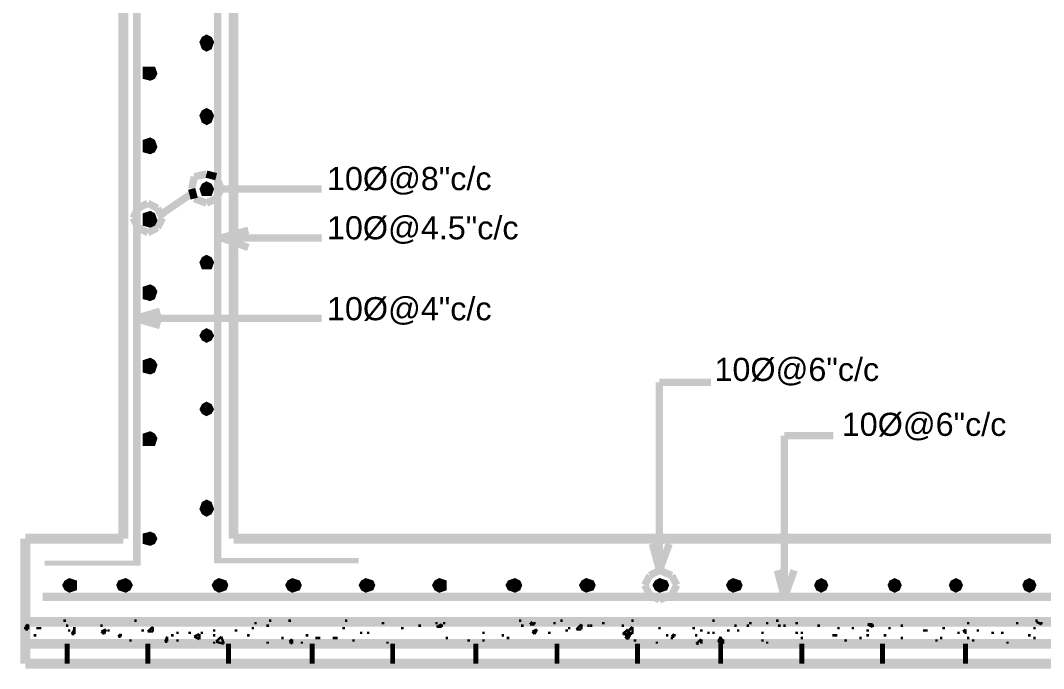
# Model space of a CAD drawing. Header units: millimetres. Extents: x 5 to 350, y 3 to 213.
# Drawn here: x 82.8 to 118.18, y 26.41 to 48.83 of the extents above; entities that cross this region are included whole.
import ezdxf

# ---------------------------------------------------------------- set-up
doc = ezdxf.new("R2010")
doc.units = ezdxf.units.MM
for name, color, linetype in [('H', 251, 'Continuous'), ('P', 255, 'Continuous'), ('T', 255, 'Continuous')]:
    doc.layers.add(name, color=color, linetype=linetype)
doc.styles.get("Standard").update_dxf_attribs({"font": 'arial.ttf'})

msp = doc.modelspace()

# ---------------------------------------------------------------- hatches: boundary and pattern name
at = {"layer": 'H', "linetype": 'Continuous'}
for points in [[(86.96, 29.968), (86.695, 30.145), (86.695, 65.528), (86.96, 29.968)], [(86.96, 29.968), (86.695, 65.528), (86.96, 65.282), (86.96, 29.968)], [(89.5, 30.057), (89.5, 65.44), (89.747, 30.233), (89.5, 30.057)], [(89.747, 30.233), (89.5, 65.44), (89.747, 65.44), (89.747, 30.233)], [(88.988, 48.084), (89.076, 48.26), (89.235, 48.084), (88.988, 48.084)], [(89.235, 48.084), (89.076, 48.26), (89.235, 48.348), (89.235, 48.084)], [(89.235, 48.084), (89.235, 48.348), (89.412, 48.26), (89.235, 48.084)], [(89.235, 48.084), (89.412, 48.26), (89.5, 48.084), (89.235, 48.084)], [(89.076, 47.837), (88.988, 48.084), (89.235, 48.084), (89.076, 47.837)], [(89.235, 47.748), (89.076, 47.837), (89.235, 48.084), (89.235, 47.748)], [(89.235, 47.748), (89.235, 48.084), (89.412, 47.837), (89.235, 47.748)], [(89.412, 47.837), (89.235, 48.084), (89.5, 48.084), (89.412, 47.837)], [(87.295, 46.99), (87.03, 47.237), (87.295, 47.237), (87.295, 46.99)], [(87.03, 46.99), (87.03, 47.237), (87.295, 46.99), (87.03, 46.99)], [(87.295, 46.99), (87.454, 47.237), (87.542, 46.99), (87.295, 46.99)], [(87.295, 46.99), (87.295, 47.237), (87.454, 47.237), (87.295, 46.99)], [(87.03, 46.814), (87.03, 46.99), (87.295, 46.99), (87.03, 46.814)], [(87.295, 46.743), (87.03, 46.814), (87.295, 46.99), (87.295, 46.743)], [(87.295, 46.743), (87.295, 46.99), (87.454, 46.814), (87.295, 46.743)], [(87.454, 46.814), (87.295, 46.99), (87.542, 46.99), (87.454, 46.814)], [(88.988, 45.544), (89.076, 45.72), (89.235, 45.544), (88.988, 45.544)], [(89.235, 45.544), (89.076, 45.72), (89.235, 45.808), (89.235, 45.544)], [(89.235, 45.544), (89.235, 45.808), (89.412, 45.72), (89.235, 45.544)], [(89.235, 45.544), (89.412, 45.72), (89.5, 45.544), (89.235, 45.544)], [(89.076, 45.297), (88.988, 45.544), (89.235, 45.544), (89.076, 45.297)], [(89.235, 45.208), (89.076, 45.297), (89.235, 45.544), (89.235, 45.208)], [(89.235, 45.208), (89.235, 45.544), (89.412, 45.297), (89.235, 45.208)], [(89.412, 45.297), (89.235, 45.544), (89.5, 45.544), (89.412, 45.297)], [(87.295, 44.45), (87.03, 44.697), (87.295, 44.785), (87.295, 44.45)], [(87.03, 44.45), (87.03, 44.697), (87.295, 44.45), (87.03, 44.45)], [(87.295, 44.45), (87.295, 44.785), (87.454, 44.697), (87.295, 44.45)], [(87.295, 44.45), (87.454, 44.697), (87.542, 44.45), (87.295, 44.45)], [(87.03, 44.274), (87.03, 44.45), (87.295, 44.45), (87.03, 44.274)], [(87.295, 44.203), (87.03, 44.274), (87.295, 44.45), (87.295, 44.203)], [(87.295, 44.203), (87.295, 44.45), (87.454, 44.274), (87.295, 44.203)], [(87.454, 44.274), (87.295, 44.45), (87.542, 44.45), (87.454, 44.274)], [(88.988, 43.004), (89.076, 43.18), (89.235, 43.004), (88.988, 43.004)], [(89.235, 43.004), (89.076, 43.18), (89.235, 43.268), (89.235, 43.004)], [(89.235, 43.004), (89.235, 43.268), (89.412, 43.18), (89.235, 43.004)], [(89.235, 43.004), (89.412, 43.18), (89.5, 43.004), (89.235, 43.004)], [(89.076, 42.757), (88.988, 43.004), (89.235, 43.004), (89.076, 42.757)], [(89.076, 42.757), (89.235, 43.004), (89.235, 42.757), (89.076, 42.757)], [(89.235, 42.757), (89.235, 43.004), (89.412, 42.757), (89.235, 42.757)], [(89.412, 42.757), (89.235, 43.004), (89.5, 43.004), (89.412, 42.757)], [(87.295, 41.91), (87.03, 42.157), (87.295, 42.245), (87.295, 41.91)], [(87.03, 41.91), (87.03, 42.157), (87.295, 41.91), (87.03, 41.91)], [(87.295, 41.91), (87.295, 42.245), (87.454, 42.157), (87.295, 41.91)], [(87.295, 41.91), (87.454, 42.157), (87.542, 41.91), (87.295, 41.91)], [(87.03, 41.734), (87.03, 41.91), (87.295, 41.91), (87.03, 41.734)], [(87.295, 41.663), (87.03, 41.734), (87.295, 41.91), (87.295, 41.663)], [(87.295, 41.663), (87.295, 41.91), (87.454, 41.734), (87.295, 41.663)], [(87.454, 41.734), (87.295, 41.91), (87.542, 41.91), (87.454, 41.734)], [(89.235, 40.464), (89.076, 40.64), (89.235, 40.728), (89.235, 40.464)], [(89.235, 40.464), (89.235, 40.728), (89.412, 40.64), (89.235, 40.464)], [(88.988, 40.464), (89.076, 40.64), (89.235, 40.464), (88.988, 40.464)], [(89.076, 40.217), (88.988, 40.464), (89.235, 40.464), (89.076, 40.217)], [(89.076, 40.217), (89.235, 40.464), (89.235, 40.217), (89.076, 40.217)], [(89.235, 40.464), (89.412, 40.64), (89.5, 40.464), (89.235, 40.464)], [(89.235, 40.217), (89.235, 40.464), (89.412, 40.217), (89.235, 40.217)], [(89.412, 40.217), (89.235, 40.464), (89.5, 40.464), (89.412, 40.217)], [(87.295, 39.458), (87.03, 39.617), (87.295, 39.705), (87.295, 39.458)], [(87.295, 39.458), (87.295, 39.705), (87.454, 39.617), (87.295, 39.458)], [(87.03, 39.458), (87.03, 39.617), (87.295, 39.458), (87.03, 39.458)], [(87.03, 39.194), (87.03, 39.458), (87.295, 39.458), (87.03, 39.194)], [(87.295, 39.123), (87.03, 39.194), (87.295, 39.458), (87.295, 39.123)], [(87.295, 39.458), (87.454, 39.617), (87.542, 39.458), (87.295, 39.458)], [(87.295, 39.123), (87.295, 39.458), (87.454, 39.194), (87.295, 39.123)], [(87.454, 39.194), (87.295, 39.458), (87.542, 39.458), (87.454, 39.194)], [(88.988, 37.924), (89.076, 38.1), (89.235, 37.924), (88.988, 37.924)], [(89.076, 37.765), (88.988, 37.924), (89.235, 37.924), (89.076, 37.765)], [(89.235, 37.924), (89.076, 38.1), (89.235, 38.188), (89.235, 37.924)], [(89.235, 37.677), (89.076, 37.765), (89.235, 37.924), (89.235, 37.677)], [(89.235, 37.924), (89.235, 38.188), (89.412, 38.1), (89.235, 37.924)], [(89.235, 37.924), (89.412, 38.1), (89.5, 37.924), (89.235, 37.924)], [(89.235, 37.677), (89.235, 37.924), (89.412, 37.765), (89.235, 37.677)], [(89.412, 37.765), (89.235, 37.924), (89.5, 37.924), (89.412, 37.765)], [(87.295, 36.918), (87.03, 37.077), (87.295, 37.165), (87.295, 36.918)], [(87.295, 36.918), (87.295, 37.165), (87.454, 37.077), (87.295, 36.918)], [(87.03, 36.918), (87.03, 37.077), (87.295, 36.918), (87.03, 36.918)], [(87.03, 36.654), (87.03, 36.918), (87.295, 36.918), (87.03, 36.654)], [(87.295, 36.583), (87.03, 36.654), (87.295, 36.918), (87.295, 36.583)], [(87.295, 36.918), (87.454, 37.077), (87.542, 36.918), (87.295, 36.918)], [(87.295, 36.583), (87.295, 36.918), (87.454, 36.654), (87.295, 36.583)], [(87.454, 36.654), (87.295, 36.918), (87.542, 36.918), (87.454, 36.654)], [(88.988, 35.384), (89.076, 35.56), (89.235, 35.384), (88.988, 35.384)], [(89.076, 35.225), (88.988, 35.384), (89.235, 35.384), (89.076, 35.225)], [(89.235, 35.384), (89.076, 35.56), (89.235, 35.648), (89.235, 35.384)], [(89.235, 35.137), (89.076, 35.225), (89.235, 35.384), (89.235, 35.137)], [(89.235, 35.384), (89.235, 35.648), (89.412, 35.56), (89.235, 35.384)], [(89.235, 35.384), (89.412, 35.56), (89.5, 35.384), (89.235, 35.384)], [(89.235, 35.137), (89.235, 35.384), (89.412, 35.225), (89.235, 35.137)], [(89.412, 35.225), (89.235, 35.384), (89.5, 35.384), (89.412, 35.225)], [(87.295, 34.378), (87.03, 34.537), (87.295, 34.625), (87.295, 34.378)], [(87.03, 34.378), (87.03, 34.537), (87.295, 34.378), (87.03, 34.378)], [(87.03, 34.114), (87.03, 34.378), (87.295, 34.378), (87.03, 34.114)], [(87.03, 34.114), (87.295, 34.378), (87.295, 34.114), (87.03, 34.114)], [(87.295, 34.378), (87.295, 34.625), (87.454, 34.537), (87.295, 34.378)], [(87.295, 34.378), (87.454, 34.537), (87.542, 34.378), (87.295, 34.378)], [(87.295, 34.114), (87.295, 34.378), (87.454, 34.114), (87.295, 34.114)], [(87.454, 34.114), (87.295, 34.378), (87.542, 34.378), (87.454, 34.114)], [(89.235, 31.926), (89.076, 32.173), (89.235, 32.262), (89.235, 31.926)], [(89.235, 31.926), (89.235, 32.262), (89.412, 32.173), (89.235, 31.926)], [(88.988, 31.926), (89.076, 32.173), (89.235, 31.926), (88.988, 31.926)], [(89.076, 31.75), (88.988, 31.926), (89.235, 31.926), (89.076, 31.75)], [(89.235, 31.662), (89.076, 31.75), (89.235, 31.926), (89.235, 31.662)], [(89.235, 31.926), (89.412, 32.173), (89.5, 31.926), (89.235, 31.926)], [(89.235, 31.662), (89.235, 31.926), (89.412, 31.75), (89.235, 31.662)], [(89.412, 31.75), (89.235, 31.926), (89.5, 31.926), (89.412, 31.75)], [(87.295, 30.903), (87.03, 31.08), (87.295, 31.15), (87.295, 30.903)], [(87.295, 30.903), (87.295, 31.15), (87.454, 31.08), (87.295, 30.903)], [(87.03, 30.903), (87.03, 31.08), (87.295, 30.903), (87.03, 30.903)], [(87.03, 30.727), (87.03, 30.903), (87.295, 30.903), (87.03, 30.727)], [(87.295, 30.656), (87.03, 30.727), (87.295, 30.903), (87.295, 30.656)], [(87.295, 30.903), (87.454, 31.08), (87.542, 30.903), (87.295, 30.903)], [(87.295, 30.656), (87.295, 30.903), (87.454, 30.727), (87.295, 30.656)], [(87.454, 30.727), (87.295, 30.903), (87.542, 30.903), (87.454, 30.727)], [(83.644, 29.968), (83.644, 30.145), (86.695, 30.145), (83.644, 29.968)], [(83.644, 29.968), (86.695, 30.145), (86.96, 29.968), (83.644, 29.968)], [(89.5, 30.057), (94.492, 30.233), (94.492, 30.057), (89.5, 30.057)], [(89.5, 30.057), (89.747, 30.233), (94.492, 30.233), (89.5, 30.057)], [(84.243, 29.298), (84.332, 29.457), (84.49, 29.298), (84.243, 29.298)], [(84.49, 29.298), (84.332, 29.457), (84.49, 29.545), (84.49, 29.298)], [(84.49, 29.298), (84.49, 29.545), (84.755, 29.457), (84.49, 29.298)], [(84.49, 29.298), (84.755, 29.457), (84.755, 29.298), (84.49, 29.298)], [(86.113, 29.298), (86.184, 29.457), (86.448, 29.298), (86.113, 29.298)], [(86.448, 29.298), (86.184, 29.457), (86.448, 29.545), (86.448, 29.298)], [(86.448, 29.298), (86.448, 29.545), (86.607, 29.457), (86.448, 29.298)], [(86.448, 29.298), (86.607, 29.457), (86.695, 29.298), (86.448, 29.298)], [(89.412, 29.298), (89.5, 29.457), (89.658, 29.298), (89.412, 29.298)], [(89.658, 29.298), (89.5, 29.457), (89.658, 29.545), (89.658, 29.298)], [(89.658, 29.298), (89.658, 29.545), (89.923, 29.457), (89.658, 29.298)], [(89.658, 29.298), (89.923, 29.457), (89.994, 29.298), (89.658, 29.298)], [(91.952, 29.298), (92.04, 29.457), (92.198, 29.298), (91.952, 29.298)], [(92.198, 29.298), (92.04, 29.457), (92.198, 29.545), (92.198, 29.298)], [(92.198, 29.298), (92.198, 29.545), (92.463, 29.457), (92.198, 29.298)], [(92.198, 29.298), (92.463, 29.457), (92.534, 29.298), (92.198, 29.298)], [(94.492, 29.298), (94.58, 29.457), (94.738, 29.298), (94.492, 29.298)], [(94.738, 29.298), (94.58, 29.457), (94.738, 29.545), (94.738, 29.298)], [(94.738, 29.298), (94.738, 29.545), (95.003, 29.457), (94.738, 29.298)], [(94.738, 29.298), (95.003, 29.457), (95.074, 29.298), (94.738, 29.298)], [(97.032, 29.298), (97.12, 29.457), (97.278, 29.298), (97.032, 29.298)], [(97.278, 29.298), (97.12, 29.457), (97.278, 29.545), (97.278, 29.298)], [(97.278, 29.298), (97.278, 29.545), (97.543, 29.457), (97.278, 29.298)], [(97.278, 29.298), (97.543, 29.457), (97.543, 29.298), (97.278, 29.298)], [(99.572, 29.298), (99.66, 29.457), (99.907, 29.298), (99.572, 29.298)], [(99.907, 29.298), (99.66, 29.457), (99.907, 29.545), (99.907, 29.298)], [(99.907, 29.298), (99.907, 29.545), (100.083, 29.457), (99.907, 29.298)], [(99.907, 29.298), (100.083, 29.457), (100.154, 29.298), (99.907, 29.298)], [(102.112, 29.298), (102.2, 29.457), (102.358, 29.298), (102.112, 29.298)], [(102.358, 29.298), (102.2, 29.457), (102.358, 29.545), (102.358, 29.298)], [(102.358, 29.298), (102.358, 29.545), (102.623, 29.457), (102.358, 29.298)], [(102.358, 29.298), (102.623, 29.457), (102.694, 29.298), (102.358, 29.298)], [(104.652, 29.298), (104.74, 29.457), (104.898, 29.298), (104.652, 29.298)], [(104.898, 29.298), (104.74, 29.457), (104.898, 29.545), (104.898, 29.298)], [(104.898, 29.298), (104.898, 29.545), (105.163, 29.457), (104.898, 29.298)], [(104.898, 29.298), (105.163, 29.457), (105.234, 29.298), (104.898, 29.298)], [(107.192, 29.298), (107.28, 29.457), (107.438, 29.298), (107.192, 29.298)], [(107.438, 29.298), (107.28, 29.457), (107.438, 29.545), (107.438, 29.298)], [(107.438, 29.298), (107.438, 29.545), (107.703, 29.457), (107.438, 29.298)], [(107.438, 29.298), (107.703, 29.457), (107.774, 29.298), (107.438, 29.298)], [(110.243, 29.298), (110.314, 29.457), (110.49, 29.298), (110.243, 29.298)], [(110.49, 29.298), (110.314, 29.457), (110.49, 29.545), (110.49, 29.298)], [(110.49, 29.298), (110.49, 29.545), (110.666, 29.457), (110.49, 29.298)], [(110.49, 29.298), (110.666, 29.457), (110.737, 29.298), (110.49, 29.298)], [(112.783, 29.298), (112.854, 29.457), (113.03, 29.298), (112.783, 29.298)], [(113.03, 29.298), (112.854, 29.457), (113.03, 29.545), (113.03, 29.298)], [(113.03, 29.298), (113.03, 29.545), (113.206, 29.457), (113.03, 29.298)], [(113.03, 29.298), (113.206, 29.457), (113.277, 29.298), (113.03, 29.298)], [(114.9, 29.298), (114.97, 29.457), (115.147, 29.298), (114.9, 29.298)], [(115.147, 29.298), (114.97, 29.457), (115.147, 29.545), (115.147, 29.298)], [(115.147, 29.298), (115.147, 29.545), (115.323, 29.457), (115.147, 29.298)], [(115.147, 29.298), (115.323, 29.457), (115.394, 29.298), (115.147, 29.298)], [(117.44, 29.298), (117.51, 29.457), (117.687, 29.298), (117.44, 29.298)], [(117.687, 29.298), (117.51, 29.457), (117.687, 29.545), (117.687, 29.298)], [(117.687, 29.298), (117.687, 29.545), (117.863, 29.457), (117.687, 29.298)], [(117.687, 29.298), (117.863, 29.457), (117.934, 29.298), (117.687, 29.298)], [(83.573, 28.787), (143.933, 29.034), (143.933, 28.787), (83.573, 28.787)], [(83.573, 28.787), (83.573, 29.034), (143.933, 29.034), (83.573, 28.787)], [(84.332, 29.122), (84.243, 29.298), (84.49, 29.298), (84.332, 29.122)], [(84.49, 29.034), (84.332, 29.122), (84.49, 29.298), (84.49, 29.034)], [(84.49, 29.034), (84.49, 29.298), (84.755, 29.122), (84.49, 29.034)], [(84.755, 29.122), (84.49, 29.298), (84.755, 29.298), (84.755, 29.122)], [(86.184, 29.122), (86.113, 29.298), (86.448, 29.298), (86.184, 29.122)], [(86.448, 29.034), (86.184, 29.122), (86.448, 29.298), (86.448, 29.034)], [(86.448, 29.034), (86.448, 29.298), (86.607, 29.122), (86.448, 29.034)], [(86.607, 29.122), (86.448, 29.298), (86.695, 29.298), (86.607, 29.122)], [(89.5, 29.122), (89.412, 29.298), (89.658, 29.298), (89.5, 29.122)], [(89.658, 29.034), (89.5, 29.122), (89.658, 29.298), (89.658, 29.034)], [(89.658, 29.034), (89.658, 29.298), (89.923, 29.122), (89.658, 29.034)], [(89.923, 29.122), (89.658, 29.298), (89.994, 29.298), (89.923, 29.122)], [(92.04, 29.122), (91.952, 29.298), (92.198, 29.298), (92.04, 29.122)], [(92.198, 29.034), (92.04, 29.122), (92.198, 29.298), (92.198, 29.034)], [(92.198, 29.034), (92.198, 29.298), (92.463, 29.122), (92.198, 29.034)], [(92.463, 29.122), (92.198, 29.298), (92.534, 29.298), (92.463, 29.122)], [(94.58, 29.122), (94.492, 29.298), (94.738, 29.298), (94.58, 29.122)], [(94.738, 29.034), (94.58, 29.122), (94.738, 29.298), (94.738, 29.034)], [(94.738, 29.034), (94.738, 29.298), (95.003, 29.122), (94.738, 29.034)], [(95.003, 29.122), (94.738, 29.298), (95.074, 29.298), (95.003, 29.122)], [(97.12, 29.122), (97.032, 29.298), (97.278, 29.298), (97.12, 29.122)], [(97.278, 29.034), (97.12, 29.122), (97.278, 29.298), (97.278, 29.034)], [(97.278, 29.034), (97.278, 29.298), (97.543, 29.122), (97.278, 29.034)], [(97.543, 29.122), (97.278, 29.298), (97.543, 29.298), (97.543, 29.122)], [(99.66, 29.122), (99.572, 29.298), (99.907, 29.298), (99.66, 29.122)], [(99.907, 29.034), (99.66, 29.122), (99.907, 29.298), (99.907, 29.034)], [(99.907, 29.034), (99.907, 29.298), (100.083, 29.122), (99.907, 29.034)], [(100.083, 29.122), (99.907, 29.298), (100.154, 29.298), (100.083, 29.122)], [(102.2, 29.122), (102.112, 29.298), (102.358, 29.298), (102.2, 29.122)], [(102.358, 29.034), (102.2, 29.122), (102.358, 29.298), (102.358, 29.034)], [(102.358, 29.034), (102.358, 29.298), (102.623, 29.122), (102.358, 29.034)], [(102.623, 29.122), (102.358, 29.298), (102.694, 29.298), (102.623, 29.122)], [(104.74, 29.122), (104.652, 29.298), (104.898, 29.298), (104.74, 29.122)], [(104.898, 29.034), (104.74, 29.122), (104.898, 29.298), (104.898, 29.034)], [(104.898, 29.034), (104.898, 29.298), (105.163, 29.122), (104.898, 29.034)], [(105.163, 29.122), (104.898, 29.298), (105.234, 29.298), (105.163, 29.122)], [(107.28, 29.122), (107.192, 29.298), (107.438, 29.298), (107.28, 29.122)], [(107.438, 29.034), (107.28, 29.122), (107.438, 29.298), (107.438, 29.034)], [(107.438, 29.034), (107.438, 29.298), (107.703, 29.122), (107.438, 29.034)], [(107.703, 29.122), (107.438, 29.298), (107.774, 29.298), (107.703, 29.122)], [(110.314, 29.122), (110.243, 29.298), (110.49, 29.298), (110.314, 29.122)], [(110.49, 29.034), (110.314, 29.122), (110.49, 29.298), (110.49, 29.034)], [(110.49, 29.034), (110.49, 29.298), (110.666, 29.122), (110.49, 29.034)], [(110.666, 29.122), (110.49, 29.298), (110.737, 29.298), (110.666, 29.122)], [(112.854, 29.122), (112.783, 29.298), (113.03, 29.298), (112.854, 29.122)], [(113.03, 29.034), (112.854, 29.122), (113.03, 29.298), (113.03, 29.034)], [(113.03, 29.034), (113.03, 29.298), (113.206, 29.122), (113.03, 29.034)], [(113.206, 29.122), (113.03, 29.298), (113.277, 29.298), (113.206, 29.122)], [(114.97, 29.122), (114.9, 29.298), (115.147, 29.298), (114.97, 29.122)], [(115.147, 29.034), (114.97, 29.122), (115.147, 29.298), (115.147, 29.034)], [(115.147, 29.034), (115.147, 29.298), (115.323, 29.122), (115.147, 29.034)], [(115.323, 29.122), (115.147, 29.298), (115.394, 29.298), (115.323, 29.122)], [(117.51, 29.122), (117.44, 29.298), (117.687, 29.298), (117.51, 29.122)], [(117.687, 29.034), (117.51, 29.122), (117.687, 29.298), (117.687, 29.034)], [(117.687, 29.034), (117.687, 29.298), (117.863, 29.122), (117.687, 29.034)], [(117.863, 29.122), (117.687, 29.298), (117.934, 29.298), (117.863, 29.122)]]:
    msp.add_hatch(color=256, dxfattribs=at).paths.add_polyline_path(points)

# ---------------------------------------------------------------- linework, layer by layer
at = {"layer": 'P'}
for points, const_width in [([(86.36, 67.134), (86.36, 30.903)], 0.339), ([(90.17, 30.903), (90.17, 64.435)], 0.339), ([(88.812, 43.427), (88.724, 43.004)], 0.254), ([(89.235, 43.515), (88.812, 43.427)], 0.254), ([(89.57, 43.427), (89.235, 43.515)], 0.254), ([(89.747, 43.004), (89.57, 43.427)], 0.254), ([(87.718, 42.157), (88.724, 42.845)], 0.254), ([(88.724, 43.004), (88.812, 42.668)], 0.254), ([(89.57, 42.668), (89.747, 43.004)], 0.254), ([(89.747, 43.004), (93.222, 43.004)], 0.254), ([(89.747, 43.004), (89.747, 43.004)], 0.254), ([(86.872, 42.333), (86.695, 41.998)], 0.254), ([(87.207, 42.51), (86.872, 42.333)], 0.254), ([(87.542, 42.333), (87.207, 42.51)], 0.254), ([(87.718, 41.998), (87.542, 42.333)], 0.254), ([(88.812, 42.668), (89.235, 42.51)], 0.254), ([(89.235, 42.51), (89.57, 42.668)], 0.254), ([(86.695, 41.998), (86.872, 41.663)], 0.254), ([(87.542, 41.663), (87.718, 41.998)], 0.254), ([(87.718, 41.998), (87.718, 41.998)], 0.254), ([(86.872, 41.663), (87.207, 41.487)], 0.254), ([(87.207, 41.487), (87.542, 41.663)], 0.254), ([(89.747, 41.31), (90.682, 41.575)], 0.254), ([(93.222, 41.31), (89.747, 41.31)], 0.254), ([(89.747, 41.31), (90.682, 40.975)], 0.254), ([(86.783, 38.523), (87.63, 38.77)], 0.254), ([(93.222, 38.523), (86.783, 38.523)], 0.254), ([(86.783, 38.523), (87.63, 38.276)], 0.254), ([(104.898, 36.318), (104.898, 29.81)], 0.254), ([(104.898, 36.318), (106.68, 36.318)], 0.254), ([(109.22, 34.466), (109.22, 28.875)], 0.254), ([(109.22, 34.466), (110.913, 34.466)], 0.254), ([(86.36, 30.903), (82.973, 30.903)], 0.339), ([(82.973, 30.903), (82.973, 28.028)], 0.339), ([(137.583, 30.903), (90.17, 30.903)], 0.339), ([(104.898, 29.81), (104.652, 30.727)], 0.254), ([(104.898, 29.81), (105.234, 30.727)], 0.254), ([(104.563, 29.633), (104.387, 29.298)], 0.254), ([(104.898, 29.81), (104.563, 29.633)], 0.254), ([(105.322, 29.633), (104.898, 29.81)], 0.254), ([(105.498, 29.298), (105.322, 29.633)], 0.254), ([(109.22, 28.875), (108.973, 29.81)], 0.254), ([(109.22, 28.875), (109.555, 29.81)], 0.254), ([(104.387, 29.298), (104.563, 28.963)], 0.254), ([(105.322, 28.963), (105.498, 29.298)], 0.254), ([(105.498, 29.298), (105.498, 29.298)], 0.254), ([(104.563, 28.963), (104.898, 28.787)], 0.254), ([(104.898, 28.787), (105.322, 28.963)], 0.254), ([(83.573, 28.875), (143.933, 28.875)], 0.254), ([(144.692, 28.028), (82.973, 28.028)], 0.339), ([(82.973, 26.582), (82.973, 28.028)], 0.339), ([(82.973, 27.852), (83.062, 27.94)], 0.085), ([(83.062, 27.764), (83.062, 27.94)], 0.085), ([(84.332, 28.028), (84.332, 28.116)], 0.085), ([(84.42, 27.852), (84.42, 27.94)], 0.085), ([(85.602, 27.852), (85.602, 27.94)], 0.085), ([(86.783, 28.028), (86.783, 28.116)], 0.085), ([(90.928, 27.94), (90.928, 28.028)], 0.085), ([(91.352, 27.852), (91.352, 27.94)], 0.085), ([(91.44, 28.028), (91.44, 28.116)], 0.085), ([(92.11, 28.028), (92.11, 28.116)], 0.085), ([(94.068, 28.028), (94.068, 28.116)], 0.085), ([(94.068, 28.028), (94.068, 28.116)], 0.085), ([(95.338, 27.94), (95.338, 28.028)], 0.085), ([(96.608, 27.852), (96.608, 27.94)], 0.085), ([(97.19, 27.94), (97.19, 28.028)], 0.085), ([(97.19, 27.852), (97.367, 27.94)], 0.085), ([(97.367, 27.852), (97.367, 27.94)], 0.085), ([(97.455, 27.94), (97.455, 28.028)], 0.085), ([(100.083, 28.028), (100.083, 28.116)], 0.085), ([(100.154, 27.852), (100.154, 27.94)], 0.085), ([(100.418, 27.94), (100.506, 28.028)], 0.085), ([(100.418, 27.94), (100.577, 27.94)], 0.085), ([(100.577, 27.94), (100.577, 28.028)], 0.085), ([(101.265, 27.94), (101.265, 28.028)], 0.085), ([(101.512, 28.028), (101.512, 28.116)], 0.085), ([(101.512, 28.028), (101.512, 28.116)], 0.085), ([(102.023, 27.764), (102.2, 27.94)], 0.085), ([(102.2, 27.764), (102.2, 27.94)], 0.085), ([(102.447, 27.852), (102.447, 27.94)], 0.085), ([(102.535, 27.852), (102.535, 27.94)], 0.085), ([(102.958, 27.94), (102.958, 28.028)], 0.085), ([(103.628, 27.852), (103.628, 27.94)], 0.085), ([(103.964, 28.028), (103.964, 28.116)], 0.085), ([(106.768, 28.028), (106.768, 28.116)], 0.085), ([(107.527, 27.852), (107.527, 27.94)], 0.085), ([(107.95, 27.852), (107.95, 27.94)], 0.085), ([(108.038, 27.94), (108.038, 28.028)], 0.085), ([(108.62, 27.94), (108.62, 28.028)], 0.085), ([(108.973, 28.028), (108.973, 28.116)], 0.085), ([(109.044, 27.852), (109.044, 27.94)], 0.085), ([(109.22, 27.852), (109.22, 27.94)], 0.085), ([(109.643, 27.94), (109.643, 28.028)], 0.085), ([(110.402, 27.852), (110.402, 27.94)], 0.085), ([(112.095, 27.94), (112.272, 27.94)], 0.085), ([(112.095, 27.94), (112.272, 27.852)], 0.085), ([(112.272, 27.852), (112.272, 27.94)], 0.085), ([(113.277, 27.852), (113.277, 27.94)], 0.085), ([(115.57, 27.94), (115.57, 28.028)], 0.085), ([(117.263, 27.94), (117.263, 28.028)], 0.085), ([(117.934, 28.028), (117.934, 28.116)], 0.085), ([(117.934, 28.028), (118.11, 27.94)], 0.085), ([(118.11, 27.94), (118.11, 28.028)], 0.085), ([(82.973, 27.764), (82.973, 27.852)], 0.085), ([(82.973, 27.764), (83.062, 27.764)], 0.085), ([(83.308, 27.517), (83.308, 27.605)], 0.085), ([(83.397, 27.764), (83.397, 27.852)], 0.085), ([(83.485, 27.764), (83.485, 27.852)], 0.085), ([(84.49, 27.693), (84.49, 27.764)], 0.085), ([(84.578, 27.605), (84.667, 27.764)], 0.085), ([(84.578, 27.605), (84.667, 27.605)], 0.085), ([(84.667, 27.764), (84.667, 27.852)], 0.085), ([(84.667, 27.605), (84.667, 27.764)], 0.085), ([(85.602, 27.693), (85.76, 27.764)], 0.085), ([(85.602, 27.693), (85.69, 27.605)], 0.085), ([(85.69, 27.605), (85.76, 27.764)], 0.085), ([(85.848, 27.693), (85.848, 27.764)], 0.085), ([(86.184, 27.517), (86.272, 27.605)], 0.085), ([(86.272, 27.517), (86.272, 27.605)], 0.085), ([(87.03, 27.693), (87.03, 27.764)], 0.085), ([(87.207, 27.693), (87.383, 27.852)], 0.085), ([(87.207, 27.693), (87.383, 27.693)], 0.085), ([(87.383, 27.693), (87.383, 27.852)], 0.085), ([(88.053, 27.517), (88.053, 27.605)], 0.085), ([(88.23, 27.605), (88.23, 27.693)], 0.085), ([(88.653, 27.605), (88.653, 27.693)], 0.085), ([(88.812, 27.517), (88.988, 27.605)], 0.085), ([(88.988, 27.428), (88.988, 27.605)], 0.085), ([(89.076, 27.605), (89.076, 27.693)], 0.085), ([(89.5, 27.693), (89.5, 27.764)], 0.085), ([(89.5, 27.517), (89.5, 27.605)], 0.085), ([(89.5, 27.517), (89.5, 27.605)], 0.085), ([(90.258, 27.693), (90.258, 27.764)], 0.085), ([(90.682, 27.517), (90.682, 27.605)], 0.085), ([(90.84, 27.764), (90.84, 27.852)], 0.085), ([(92.71, 27.517), (92.71, 27.605)], 0.085), ([(93.98, 27.764), (93.98, 27.852)], 0.085), ([(94.58, 27.605), (94.58, 27.693)], 0.085), ([(94.827, 27.605), (94.827, 27.693)], 0.085), ([(96.008, 27.764), (96.008, 27.852)], 0.085), ([(96.008, 27.764), (96.008, 27.852)], 0.085), ([(97.19, 27.852), (97.367, 27.852)], 0.085), ([(98.813, 27.605), (98.813, 27.693)], 0.085), ([(99.483, 27.517), (99.483, 27.605)], 0.085), ([(100.506, 27.693), (100.665, 27.764)], 0.085), ([(100.506, 27.693), (100.577, 27.605)], 0.085), ([(100.577, 27.605), (100.665, 27.764)], 0.085), ([(100.577, 27.605), (100.577, 27.693)], 0.085), ([(101.088, 27.605), (101.088, 27.693)], 0.085), ([(101.688, 27.693), (101.688, 27.764)], 0.085), ([(101.776, 27.764), (101.776, 27.852)], 0.085), ([(102.023, 27.764), (102.2, 27.764)], 0.085), ([(103.628, 27.605), (103.805, 27.764)], 0.085), ([(103.628, 27.605), (103.805, 27.605)], 0.085), ([(103.717, 27.517), (103.893, 27.605)], 0.085), ([(103.805, 27.693), (103.964, 27.852)], 0.085), ([(103.805, 27.605), (103.805, 27.764)], 0.085), ([(103.805, 27.693), (103.964, 27.605)], 0.085), ([(103.805, 27.428), (103.893, 27.605)], 0.085), ([(103.964, 27.605), (103.964, 27.852)], 0.085), ([(104.898, 27.764), (104.898, 27.852)], 0.085), ([(105.163, 27.517), (105.163, 27.605)], 0.085), ([(105.322, 27.517), (105.41, 27.605)], 0.085), ([(105.41, 27.517), (105.41, 27.605)], 0.085), ([(106.08, 27.764), (106.08, 27.852)], 0.085), ([(106.168, 27.517), (106.168, 27.605)], 0.085), ([(106.345, 27.693), (106.345, 27.764)], 0.085), ([(106.592, 27.605), (106.592, 27.693)], 0.085), ([(106.768, 27.605), (106.768, 27.693)], 0.085), ([(107.28, 27.693), (107.28, 27.764)], 0.085), ([(107.615, 27.693), (107.615, 27.764)], 0.085), ([(108.462, 27.605), (108.462, 27.693)], 0.085), ([(109.643, 27.605), (109.643, 27.693)], 0.085), ([(109.82, 27.605), (109.82, 27.693)], 0.085), ([(110.913, 27.517), (110.913, 27.605)], 0.085), ([(111.002, 27.517), (111.002, 27.605)], 0.085), ([(111.09, 27.764), (111.09, 27.852)], 0.085), ([(111.584, 27.764), (111.584, 27.852)], 0.085), ([(112.095, 27.693), (112.095, 27.764)], 0.085), ([(112.095, 27.517), (112.095, 27.605)], 0.085), ([(112.695, 27.517), (112.695, 27.605)], 0.085), ([(112.854, 27.764), (112.854, 27.852)], 0.085), ([(114.053, 27.693), (114.053, 27.764)], 0.085), ([(114.124, 27.693), (114.124, 27.764)], 0.085), ([(114.723, 27.764), (114.723, 27.852)], 0.085), ([(115.235, 27.605), (115.235, 27.693)], 0.085), ([(115.394, 27.693), (115.482, 27.764)], 0.085), ([(115.394, 27.693), (115.482, 27.693)], 0.085), ([(115.482, 27.605), (115.482, 27.764)], 0.085), ([(115.905, 27.693), (115.905, 27.764)], 0.085), ([(116.417, 27.605), (116.417, 27.693)], 0.085), ([(116.752, 27.605), (116.752, 27.693)], 0.085), ([(117.687, 27.517), (117.687, 27.605)], 0.085), ([(117.863, 27.764), (117.863, 27.852)], 0.085), ([(144.692, 27.27), (82.973, 27.27)], 0.339), ([(84.42, 26.582), (84.42, 27.27)], 0.169), ([(86.184, 27.517), (86.272, 27.517)], 0.085), ([(86.607, 27.34), (86.607, 27.428)], 0.085), ([(87.207, 26.582), (87.207, 27.27)], 0.169), ([(87.806, 27.34), (87.877, 27.517)], 0.085), ([(87.806, 27.34), (87.877, 27.34)], 0.085), ([(87.877, 27.34), (87.877, 27.517)], 0.085), ([(87.877, 27.428), (87.877, 27.517)], 0.085), ([(88.23, 27.34), (88.23, 27.428)], 0.085), ([(88.812, 27.517), (88.988, 27.428)], 0.085), ([(89.5, 27.27), (89.5, 27.34)], 0.085), ([(89.5, 27.27), (89.5, 27.34)], 0.085), ([(89.57, 27.34), (89.747, 27.517)], 0.085), ([(89.57, 27.34), (89.835, 27.27)], 0.085), ([(89.835, 27.27), (89.747, 27.517)], 0.085), ([(89.994, 26.582), (89.994, 27.27)], 0.169), ([(91.352, 27.27), (91.352, 27.34)], 0.085), ([(91.863, 27.428), (91.863, 27.517)], 0.085), ([(92.11, 27.34), (92.198, 27.428)], 0.085), ([(92.11, 27.34), (92.198, 27.27)], 0.085), ([(92.198, 27.27), (92.198, 27.428)], 0.085), ([(92.534, 27.27), (92.534, 27.34)], 0.085), ([(92.886, 26.582), (92.886, 27.27)], 0.169), ([(93.045, 27.428), (93.045, 27.517)], 0.085), ([(93.133, 27.428), (93.133, 27.517)], 0.085), ([(93.645, 27.428), (93.645, 27.517)], 0.085), ([(93.733, 27.428), (93.733, 27.517)], 0.085), ([(94.315, 27.34), (94.315, 27.428)], 0.085), ([(95.497, 27.27), (95.497, 27.34)], 0.085), ([(95.673, 26.582), (95.673, 27.27)], 0.169), ([(97.543, 27.428), (97.543, 27.517)], 0.085), ([(98.302, 27.34), (98.302, 27.428)], 0.085), ([(98.548, 26.582), (98.548, 27.27)], 0.169), ([(98.813, 27.34), (98.813, 27.428)], 0.085), ([(99.66, 27.428), (99.66, 27.517)], 0.085), ([(101.353, 26.582), (101.353, 27.27)], 0.169), ([(103.717, 27.517), (103.805, 27.428)], 0.085), ([(104.052, 27.34), (104.052, 27.428)], 0.085), ([(104.14, 26.582), (104.14, 27.27)], 0.169), ([(104.81, 27.27), (104.81, 27.34)], 0.085), ([(105.322, 27.517), (105.41, 27.517)], 0.085), ([(105.322, 27.428), (105.322, 27.517)], 0.085), ([(106.168, 27.27), (106.345, 27.428)], 0.085), ([(106.168, 27.27), (106.257, 27.27)], 0.085), ([(106.345, 27.27), (106.345, 27.428)], 0.085), ([(106.927, 27.34), (107.015, 27.517)], 0.085), ([(106.927, 27.34), (107.103, 27.428)], 0.085), ([(106.927, 27.34), (107.015, 27.34)], 0.085), ([(106.927, 27.34), (107.103, 27.27)], 0.085), ([(107.015, 26.582), (107.015, 27.27)], 0.169), ([(107.015, 27.34), (107.015, 27.517)], 0.085), ([(107.103, 27.27), (107.103, 27.428)], 0.085), ([(108.462, 27.34), (108.462, 27.428)], 0.085), ([(108.62, 27.27), (108.62, 27.34)], 0.085), ([(108.62, 27.27), (108.62, 27.34)], 0.085), ([(109.82, 26.582), (109.82, 27.27)], 0.169), ([(109.82, 27.428), (109.82, 27.517)], 0.085), ([(111.337, 27.34), (111.337, 27.428)], 0.085), ([(111.848, 27.428), (111.848, 27.517)], 0.085), ([(112.607, 26.582), (112.607, 27.27)], 0.169), ([(113.277, 27.428), (113.277, 27.517)], 0.085), ([(114.476, 27.34), (114.476, 27.428)], 0.085), ([(114.635, 27.428), (114.635, 27.517)], 0.085), ([(115.482, 26.582), (115.482, 27.27)], 0.169), ([(115.57, 27.428), (115.57, 27.517)], 0.085), ([(115.746, 27.34), (115.746, 27.428)], 0.085), ([(116.928, 27.27), (116.928, 27.34)], 0.085), ([(117.863, 27.428), (117.863, 27.517)], 0.085), ([(144.692, 26.582), (82.973, 26.582)], 0.339)]:
    msp.add_lwpolyline(points, dxfattribs=dict(at, const_width=const_width))

# ---------------------------------------------------------------- texts
at = {"layer": 'T', "char_height": 0.8, "attachment_point": 7}
for s, insert in [('{\\fArial|b0|i0|c0|p18;10Ø@8"c/c}', (93.4, 42.8)), ('{\\fArial|b0|i0|c0|p18;10Ø@4.5"c/c}', (93.4, 41.1)), ('{\\fArial|b0|i0|c0|p18;10Ø@4"c/c}', (93.4, 38.3)), ('{\\fArial|b0|i0|c0|p18;10Ø@6"c/c}', (106.8, 36.2)), ('{\\fArial|b0|i0|c0|p18;10Ø@6"c/c}', (111.2, 34.3))]:
    msp.add_mtext(s, dxfattribs=dict(at, insert=insert))

doc.saveas('drawing.dxf')
